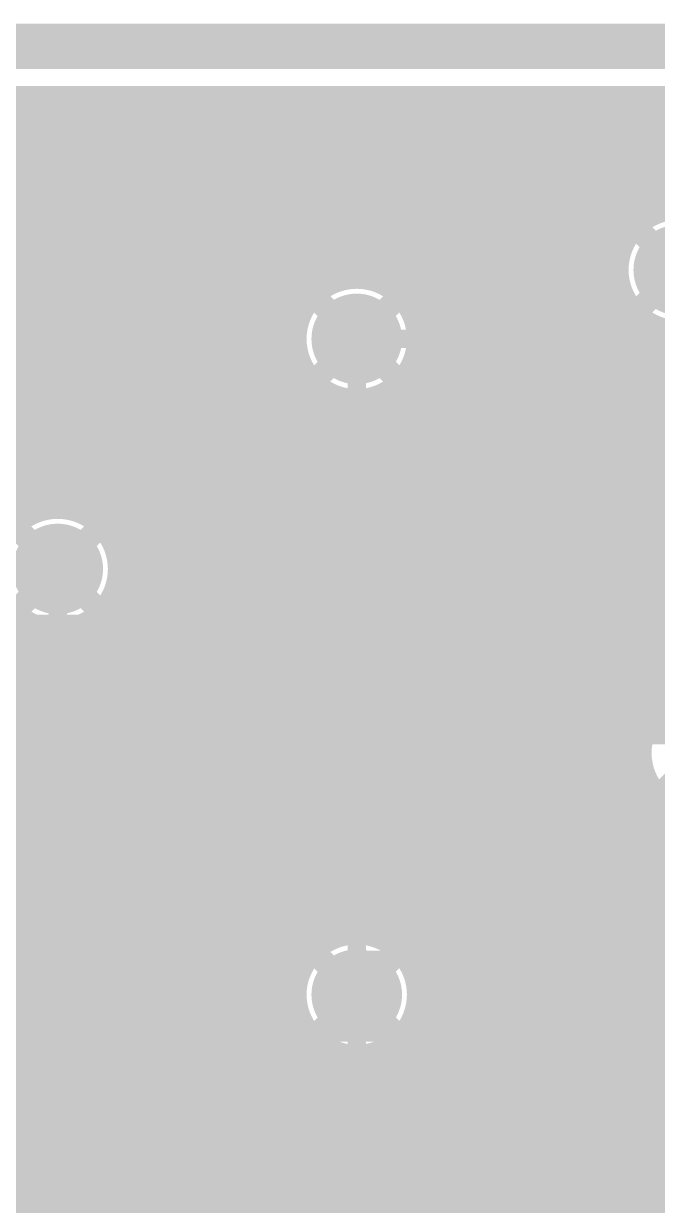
# Model space of a CAD drawing. Extents: x -118 to 4, y -52 to 56.
# Drawn here: x -88.77 to -81.77, y 43.39 to 56.44 of the extents above; entities that cross this region are included whole.
import ezdxf

# ---------------------------------------------------------------- set-up
doc = ezdxf.new("R2010")
doc.units = 0
doc.header["$MEASUREMENT"] = 0
doc.layers.get('0').update_dxf_attribs({"linetype": 'CONTINUOUS'})
for name, color, linetype in [('22-302-0_BOT', 7, 'CONTINUOUS'), ('22-302-0_DRD', 7, 'CONTINUOUS'), ('22-302-0_DRL', 2, 'CONTINUOUS'), ('22-302-0_GND', 1, 'CONTINUOUS'), ('22-302-0_IN1', 3, 'CONTINUOUS'), ('22-302-0_SMB', 5, 'CONTINUOUS'), ('22-302-0_SMT', 10, 'CONTINUOUS'), ('22-302-0_SPB', 14, 'CONTINUOUS'), ('22-302-0_SPT', 9, 'CONTINUOUS'), ('22-302-0_SSB', 12, 'CONTINUOUS'), ('22-302-0_SST', 11, 'CONTINUOUS'), ('22-302-0_TOP', 13, 'CONTINUOUS'), ('THRUHOLE_TAP', 7, 'CONTINUOUS')]:
    doc.layers.add(name, color=color, linetype=linetype)

# ---------------------------------------------------------------- blocks, each defined once
blk = doc.blocks.new('RECTANGLE_31')
blk.add_solid([(0.508, 0.635), (0.508, -0.635), (-0.508, 0.635), (-0.508, -0.635)])
blk = doc.blocks.new('ROUND_45')
at = {"const_width": 0.35052}
blk.add_lwpolyline([(-0.17526, 0, 1), (0.17526, 0, 1)], format="xyb", close=True, dxfattribs=at)
blk = doc.blocks.new('ROUND_50')
at = {"const_width": 0.35052}
blk.add_lwpolyline([(-0.17526, 0, 1), (0.17526, 0, 1)], format="xyb", close=True, dxfattribs=at)
blk = doc.blocks.new('ROUND_105')
at = {"const_width": 0.10033}
blk.add_lwpolyline([(-0.050164, 0, 1), (0.050164, 0, 1)], format="xyb", close=True, dxfattribs=at)
blk = doc.blocks.new('ROUND_107')
at = {"const_width": 0.10033}
blk.add_lwpolyline([(-0.050164, 0, 1), (0.050164, 0, 1)], format="xyb", close=True, dxfattribs=at)
blk = doc.blocks.new('ROUND_93')
at = {"const_width": 0.50038}
blk.add_lwpolyline([(-0.25019, 0, 1), (0.25019, 0, 1)], format="xyb", close=True, dxfattribs=at)
blk = doc.blocks.new('ROUND_58')
at = {"const_width": 0.35052}
blk.add_lwpolyline([(-0.17526, 0, 1), (0.17526, 0, 1)], format="xyb", close=True, dxfattribs=at)
blk = doc.blocks.new('RECTANGLE_2')
blk.add_solid([(0.4826, 0.4064), (0.4826, -0.4064), (-0.4826, 0.4064), (-0.4826, -0.4064)])
blk = doc.blocks.new('OBLONG_40')
at = {"const_width": 0.29972}
blk.add_lwpolyline([(0, 0.74041), (0, -0.74041)], dxfattribs=at)
at = {"const_width": 0.14986}
for points in [[(-0.07493, 0.74041, 1), (0.07493, 0.74041, 1)], [(-0.07493, -0.74041, 1), (0.07493, -0.74041, 1)]]:
    blk.add_lwpolyline(points, format="xyb", close=True, dxfattribs=at)
blk = doc.blocks.new('ROUND_98')
at = {"const_width": 0.10033}
blk.add_lwpolyline([(-0.050164, 0, 1), (0.050164, 0, 1)], format="xyb", close=True, dxfattribs=at)

msp = doc.modelspace()

# ---------------------------------------------------------------- linework, layer by layer
at = {"layer": '22-302-0_BOT'}
for points, const_width in [([(-69.53504, 55.626), (-111.77016, 55.626)], 0.254), ([(-88.6968, 55.626), (-88.6968, 51.02606)], 0.254), ([(-88.4682, 55.626), (-88.4682, 51.09464)], 0.254), ([(-88.2396, 55.626), (-88.2396, 51.08194)], 0.254), ([(-88.011, 55.626), (-88.011, 50.98288)], 0.254), ([(-87.7824, 55.626), (-87.7824, 50.71872)], 0.254), ([(-87.5538, 55.626), (-87.5538, 24.9428)], 0.254), ([(-87.3252, 55.626), (-87.3252, 19.49196)], 0.254), ([(-87.0966, 55.626), (-87.0966, 19.72056)], 0.254), ([(-86.868, 55.626), (-86.868, 46.17212)], 0.254), ([(-86.6394, 55.626), (-86.6394, 46.33976)], 0.254), ([(-86.4108, 55.626), (-86.4108, 46.39818)], 0.254), ([(-86.1822, 55.626), (-86.1822, 46.37532)], 0.254), ([(-85.9536, 55.626), (-85.9536, 46.26356)], 0.254), ([(-85.725, 55.626), (-85.725, 53.2003)], 0.254), ([(-85.4964, 55.626), (-85.4964, 53.50256)], 0.254), ([(-85.2678, 55.626), (-85.2678, 53.61432)], 0.254), ([(-85.0392, 55.626), (-85.0392, 53.63718)], 0.254), ([(-84.8106, 55.626), (-84.8106, 53.57876)], 0.254), ([(-84.582, 55.626), (-84.582, 53.41112)], 0.254), ([(-84.3534, 55.626), (-84.3534, 34.61004)], 0.254), ([(-84.1248, 55.626), (-84.1248, 34.6583)], 0.254), ([(-83.8962, 55.626), (-83.8962, 34.66846)], 0.254), ([(-83.6676, 55.626), (-83.6676, 34.63798)], 0.254), ([(-83.439, 55.626), (-83.439, 34.56432)], 0.254), ([(-83.2104, 55.626), (-83.2104, 34.43732)], 0.254), ([(-82.9818, 55.626), (-82.9818, 49.66208)], 0.254), ([(-82.7532, 55.626), (-82.7532, 49.87036)], 0.254), ([(-82.5246, 55.626), (-82.5246, 49.94656)], 0.254), ([(-82.296, 55.626), (-82.296, 49.94402)], 0.254), ([(-82.0674, 55.626), (-82.0674, 54.14264)], 0.254), ([(-81.8388, 55.626), (-81.8388, 54.32806)], 0.254), ([(-69.66204, 55.499), (-111.56188, 55.499)], 0.254), ([(-69.89064, 55.2704), (-111.39424, 55.2704)], 0.254), ([(-70.11924, 55.0418), (-111.33582, 55.0418)], 0.254), ([(-70.34784, 54.8132), (-111.35614, 54.8132)], 0.254), ([(-70.57644, 54.5846), (-111.4679, 54.5846)], 0.254), ([(-81.7753, 54.356), (-111.6076, 54.356)], 0.254), ([(-82.07756, 54.1274), (-111.6076, 54.1274)], 0.254), ([(-82.18932, 53.8988), (-111.6076, 53.8988)], 0.254), ([(-82.21218, 53.6702), (-111.6076, 53.6702)], 0.254), ([(-81.534, 53.721), (-81.534, 49.149), (-82.042, 48.641), (-82.042, 44.323), (-80.264, 42.545)], 0.2032), ([(-85.56752, 53.4416), (-111.6076, 53.4416)], 0.254), ([(-82.15376, 53.4416), (-84.60994, 53.4416)], 0.254), ([(-82.0674, 53.29936), (-82.0674, 49.85512)], 0.254), ([(-85.71992, 53.213), (-91.45016, 53.213)], 0.254), ([(-81.98612, 53.213), (-84.46008, 53.213)], 0.254), ([(-81.9404, 53.1749), (-81.9404, 49.75352)], 0.254), ([(-85.76818, 52.9844), (-91.1479, 52.9844)], 0.254), ([(-81.9404, 52.9844), (-84.40928, 52.9844)], 0.254), ([(-85.09, 45.72), (-85.09, 52.959)], 0.2032), ([(-85.09, 52.959), (-85.09, 45.72)], 0.2032), ([(-85.7377, 52.7558), (-91.03614, 52.7558)], 0.254), ([(-85.725, 52.71516), (-85.725, 45.9613)], 0.254), ([(-81.9404, 52.7558), (-84.43976, 52.7558)], 0.254), ([(-85.61578, 52.5272), (-91.01582, 52.5272)], 0.254), ([(-84.582, 52.50688), (-84.582, 46.17212)], 0.254), ([(-81.9404, 52.5272), (-84.56422, 52.5272)], 0.254), ([(-85.4964, 52.4129), (-85.4964, 46.26356)], 0.254), ([(-85.4964, 52.4129), (-85.4964, 46.26356)], 0.254), ([(-85.4964, 52.4129), (-85.4964, 46.26356)], 0.254), ([(-84.6836, 52.4129), (-84.6836, 46.26356)], 0.254), ([(-84.6836, 52.4129), (-84.6836, 46.26356)], 0.254), ([(-85.4964, 52.2986), (-91.07424, 52.2986)], 0.254), ([(-81.9404, 52.2986), (-84.6836, 52.2986)], 0.254), ([(-85.4964, 52.07), (-91.24188, 52.07)], 0.254), ([(-81.9404, 52.07), (-84.6836, 52.07)], 0.254), ([(-85.4964, 51.8414), (-91.2876, 51.8414)], 0.254), ([(-81.9404, 51.8414), (-84.6836, 51.8414)], 0.254), ([(-85.4964, 51.6128), (-91.2876, 51.6128)], 0.254), ([(-81.9404, 51.6128), (-84.6836, 51.6128)], 0.254), ([(-85.4964, 51.3842), (-91.2876, 51.3842)], 0.254), ([(-81.9404, 51.3842), (-84.6836, 51.3842)], 0.254), ([(-85.4964, 51.1556), (-91.2876, 51.1556)], 0.254), ([(-81.9404, 51.1556), (-84.6836, 51.1556)], 0.254), ([(-88.73998, 51.0032), (-90.3732, 51.0032)], 0.254), ([(-85.4964, 50.927), (-87.93988, 50.927)], 0.254), ([(-81.9404, 50.927), (-84.6836, 50.927)], 0.254), ([(-85.4964, 50.6984), (-87.77224, 50.6984)], 0.254), ([(-81.9404, 50.6984), (-84.6836, 50.6984)], 0.254), ([(-88.392, 50.419), (-88.392, 48.006), (-88.519, 47.879), (-88.519, 47.752)], 0.2032), ([(-85.4964, 50.4698), (-87.71382, 50.4698)], 0.254), ([(-81.9404, 50.4698), (-84.6836, 50.4698)], 0.254), ([(-85.4964, 50.2412), (-87.73414, 50.2412)], 0.254), ([(-81.9404, 50.2412), (-84.6836, 50.2412)], 0.254), ([(-87.7824, 50.11674), (-87.7824, 48.7172)], 0.254), ([(-85.4964, 50.0126), (-87.8459, 50.0126)], 0.254), ([(-81.9404, 50.0126), (-84.6836, 50.0126)], 0.254), ([(-87.9856, 49.8729), (-87.9856, 48.7172)], 0.254), ([(-85.4964, 49.784), (-87.9856, 49.784)], 0.254), ([(-82.87512, 49.784), (-84.6836, 49.784)], 0.254), ([(-81.9404, 49.784), (-81.97088, 49.784)], 0.254), ([(-85.4964, 49.5554), (-87.9856, 49.5554)], 0.254), ([(-83.04276, 49.5554), (-84.6836, 49.5554)], 0.254), ([(-85.4964, 49.3268), (-87.9856, 49.3268)], 0.254), ([(-83.10118, 49.3268), (-84.6836, 49.3268)], 0.254), ([(-88.7984, 49.0728), (-90.3732, 49.0728)], 0.254), ([(-88.7984, 49.0728), (-88.7984, 48.7172)], 0.254), ([(-85.4964, 49.0982), (-87.9856, 49.0982)], 0.254), ([(-83.07832, 49.0982), (-84.6836, 49.0982)], 0.254), ([(-88.7984, 48.8696), (-91.2876, 48.8696)], 0.254), ([(-85.4964, 48.8696), (-87.9856, 48.8696)], 0.254), ([(-82.96656, 48.8696), (-84.6836, 48.8696)], 0.254), ([(-82.9818, 48.88738), (-82.9818, 34.2392)], 0.254), ([(-88.7984, 48.7172), (-89.3572, 48.7172)], 0.254), ([(-87.6808, 48.7172), (-87.9856, 48.7172)], 0.254), ([(-87.6808, 48.7172), (-87.6808, 46.7868)], 0.254), ([(-82.7532, 48.68164), (-82.7532, 42.28084)], 0.254), ([(-85.4964, 48.641), (-87.6808, 48.641)], 0.254), ([(-82.6643, 48.641), (-84.6836, 48.641)], 0.254), ([(-82.5246, 48.6029), (-82.5246, 42.80154)], 0.254), ([(-82.4484, 48.59528), (-82.4484, 44.323)], 0.254), ([(-85.4964, 48.4124), (-87.6808, 48.4124)], 0.254), ([(-82.4484, 48.4124), (-84.6836, 48.4124)], 0.254), ([(-85.4964, 48.1838), (-87.6808, 48.1838)], 0.254), ([(-82.4484, 48.1838), (-84.6836, 48.1838)], 0.254), ([(-85.4964, 47.9552), (-87.6808, 47.9552)], 0.254), ([(-82.4484, 47.9552), (-84.6836, 47.9552)], 0.254), ([(-88.519, 47.752), (-88.519, 42.672)], 0.3048), ([(-85.4964, 47.7266), (-87.6808, 47.7266)], 0.254), ([(-82.4484, 47.7266), (-84.6836, 47.7266)], 0.254), ([(-85.4964, 47.498), (-87.6808, 47.498)], 0.254), ([(-82.4484, 47.498), (-84.6836, 47.498)], 0.254), ([(-85.4964, 47.2694), (-87.6808, 47.2694)], 0.254), ([(-82.4484, 47.2694), (-84.6836, 47.2694)], 0.254), ([(-85.4964, 47.0408), (-87.6808, 47.0408)], 0.254), ([(-82.4484, 47.0408), (-84.6836, 47.0408)], 0.254), ([(-88.0618, 46.7868), (-88.0618, 43.6372)], 0.254), ([(-87.6808, 46.7868), (-88.0618, 46.7868)], 0.254), ([(-88.011, 46.7868), (-88.011, 43.6372)], 0.254), ([(-87.7824, 46.7868), (-87.7824, 43.6372)], 0.254), ([(-85.4964, 46.8122), (-87.6808, 46.8122)], 0.254), ([(-82.4484, 46.8122), (-84.6836, 46.8122)], 0.254), ([(-85.4964, 46.5836), (-88.0618, 46.5836)], 0.254), ([(-82.4484, 46.5836), (-84.6836, 46.5836)], 0.254), ([(-86.6013, 46.355), (-88.0618, 46.355)], 0.254), ([(-85.4964, 46.355), (-86.11616, 46.355)], 0.254), ([(-82.4484, 46.355), (-84.6836, 46.355)], 0.254), ([(-86.90356, 46.1264), (-88.0618, 46.1264)], 0.254), ([(-85.63356, 46.1264), (-85.8139, 46.1264)], 0.254), ([(-82.4484, 46.1264), (-84.5439, 46.1264)], 0.254), ([(-87.01532, 45.8978), (-88.0618, 45.8978)], 0.254), ([(-82.4484, 45.8978), (-84.43214, 45.8978)], 0.254), ([(-87.03818, 45.6692), (-88.0618, 45.6692)], 0.254), ([(-82.4484, 45.6692), (-84.41182, 45.6692)], 0.254), ([(-86.97976, 45.4406), (-88.0618, 45.4406)], 0.254), ([(-85.70976, 45.4406), (-85.74024, 45.4406)], 0.254), ([(-85.725, 45.47616), (-85.725, 29.6799)], 0.254), ([(-82.4484, 45.4406), (-84.47024, 45.4406)], 0.254), ([(-86.81212, 45.212), (-88.0618, 45.212)], 0.254), ([(-86.868, 45.26788), (-86.868, 19.94916)], 0.254), ([(-85.9536, 45.1739), (-85.9536, 29.4513)], 0.254), ([(-85.54212, 45.212), (-85.90788, 45.212)], 0.254), ([(-85.4964, 45.1739), (-85.4964, 29.9085)], 0.254), ([(-82.4484, 45.212), (-84.63788, 45.212)], 0.254), ([(-84.582, 45.26788), (-84.582, 34.51606)], 0.254), ([(-86.6394, 45.10024), (-86.6394, 20.17776)], 0.254), ([(-86.4108, 45.04182), (-86.4108, 23.40864)], 0.254), ([(-86.1822, 45.06214), (-86.1822, 29.2227)], 0.254), ([(-85.2678, 45.06214), (-85.2678, 33.58642)], 0.254), ([(-85.0392, 45.04182), (-85.0392, 34.11728)], 0.254), ([(-84.8106, 45.10024), (-84.8106, 34.36366)], 0.254), ([(-82.4484, 44.9834), (-88.0618, 44.9834)], 0.254), ([(-82.4484, 44.7548), (-88.0618, 44.7548)], 0.254), ([(-82.4484, 44.5262), (-88.0618, 44.5262)], 0.254), ([(-82.4484, 44.2976), (-88.0618, 44.2976)], 0.254), ([(-82.3595, 44.069), (-88.0618, 44.069)], 0.254), ([(-82.32394, 44.0309), (-80.9371, 42.64152)], 0.254), ([(-82.296, 44.00296), (-82.296, 43.11142)], 0.254), ([(-82.13344, 43.8404), (-88.0618, 43.8404)], 0.254), ([(-82.0674, 43.77436), (-82.0674, 43.22572)], 0.254), ([(-87.6808, 43.6372), (-88.0618, 43.6372)], 0.254), ([(-87.6808, 43.6372), (-87.6808, 41.7068)], 0.254), ([(-81.90484, 43.6118), (-87.6808, 43.6118)], 0.254), ([(-81.8388, 43.54576), (-81.8388, 43.24858)], 0.254), ([(-81.67624, 43.3832), (-87.6808, 43.3832)], 0.254)]:
    msp.add_lwpolyline(points, dxfattribs=dict(at, const_width=const_width))
at = {"layer": '22-302-0_BOT', "const_width": 0.254}
for points in [[(-81.534, 54.40172, 0.4142136), (-82.21472, 53.721)], [(-85.09, 53.63972, 0.4142136), (-85.77072, 52.959)], [(-85.09, 53.63972, 0.4142136), (-85.77072, 52.959)], [(-84.40928, 52.959, 0.4142136), (-85.09, 53.63972)], [(-84.40928, 52.959, 0.4142136), (-85.09, 53.63972)], [(-82.21472, 53.721, 0.2370538), (-81.9404, 53.1749)], [(-85.77072, 52.959, 0.2370538), (-85.4964, 52.4129)], [(-85.77072, 52.959, 0.2370538), (-85.4964, 52.4129)], [(-84.6836, 52.4129, 0.237053), (-84.40928, 52.959)], [(-84.6836, 52.4129, 0.237053), (-84.40928, 52.959)], [(-88.392, 51.09972, 0.1351173), (-88.74036, 51.00383)], [(-87.71128, 50.419, 0.4142136), (-88.392, 51.09972)], [(-87.9856, 49.8729, 0.237053), (-87.71128, 50.419)], [(-82.423, 49.95672, 0.4142136), (-83.10372, 49.276)], [(-81.9404, 49.75352, 0.2002878), (-82.423, 49.95492)], [(-83.10372, 49.276, 0.4033319), (-82.4484, 48.59528)], [(-86.36, 46.40072, 0.4142136), (-87.04072, 45.72)], [(-85.725, 45.9613, 0.3114339), (-86.36, 46.39818)], [(-85.4964, 46.26356, 0.1423615), (-85.72443, 45.96108)], [(-85.4964, 46.26356, 0.1423615), (-85.72443, 45.96108)], [(-84.40928, 45.72, 0.2364624), (-84.68238, 46.26519)], [(-84.40928, 45.72, 0.2364624), (-84.68238, 46.26519)], [(-87.04072, 45.72, 0.4142136), (-86.36, 45.03928)], [(-85.09, 45.03928, 0.4142136), (-84.40928, 45.72)], [(-85.09, 45.03928, 0.4142136), (-84.40928, 45.72)], [(-86.36, 45.03928, 0.3104767), (-85.725, 45.47616)], [(-85.725, 45.47616, 0.3104759), (-85.09, 45.03928)], [(-85.725, 45.47616, 0.3104759), (-85.09, 45.03928)], [(-82.4484, 44.323, 0.1989133), (-82.32937, 44.03563)]]:
    msp.add_lwpolyline(points, format="xyb", dxfattribs=at)
at = {"layer": '22-302-0_DRD'}
for points, const_width in [([(1.81102, 56.18988), (-115.4811, 56.18988)], 0.50038), ([(-80.899, 54.356), (-82.169, 53.086)], 0.254), ([(-80.899, 53.086), (-82.169, 54.356)], 0.254), ([(-84.455, 53.594), (-85.725, 52.324)], 0.254), ([(-84.455, 52.324), (-85.725, 53.594)], 0.254), ([(-84.455, 53.594), (-85.725, 52.324)], 0.254), ([(-84.455, 52.324), (-85.725, 53.594)], 0.254), ([(-87.757, 51.054), (-89.027, 49.784)], 0.254), ([(-87.757, 49.784), (-89.027, 51.054)], 0.254), ([(-81.788, 49.911), (-83.058, 48.641)], 0.254), ([(-81.788, 48.641), (-83.058, 49.911)], 0.254), ([(-80.645, 49.022), (-81.915, 47.752)], 0.254), ([(-80.645, 47.752), (-81.915, 49.022)], 0.254), ([(-85.725, 46.355), (-86.995, 45.085)], 0.254), ([(-85.725, 45.085), (-86.995, 46.355)], 0.254), ([(-84.455, 46.355), (-85.725, 45.085)], 0.254), ([(-84.455, 45.085), (-85.725, 46.355)], 0.254), ([(-84.455, 46.355), (-85.725, 45.085)], 0.254), ([(-84.455, 45.085), (-85.725, 46.355)], 0.254)]:
    msp.add_lwpolyline(points, dxfattribs=dict(at, const_width=const_width))
at = {"layer": '22-302-0_DRL', "const_width": 0.50038}
msp.add_lwpolyline([(1.81102, 56.18988), (-115.4811, 56.18988)], dxfattribs=at)
at = {"layer": '22-302-0_GND', "const_width": 0.50038}
msp.add_lwpolyline([(1.81102, 56.18988), (-115.4811, 56.18988)], dxfattribs=at)
at = {"layer": '22-302-0_IN1', "const_width": 0.254}
for points in [[(-1.89992, 55.372), (-98.425, 55.372)], [(-88.8238, 55.372), (-88.8238, 50.94478)], [(-88.5952, 55.372), (-88.5952, 51.0667)], [(-88.3666, 55.372), (-88.3666, 51.09718)], [(-88.138, 55.372), (-88.138, 51.04892)], [(-87.9094, 55.372), (-87.9094, 50.89652)], [(-87.6808, 55.372), (-87.6808, 25.74798)], [(-87.4522, 55.372), (-87.4522, 5.7912)], [(-87.2236, 55.372), (-87.2236, 5.7912)], [(-86.995, 55.372), (-86.995, 5.7912)], [(-86.7664, 55.372), (-86.7664, 5.7912)], [(-86.5378, 55.372), (-86.5378, 5.7912)], [(-86.3092, 55.372), (-86.3092, 23.60676)], [(-86.0806, 55.372), (-86.0806, 23.89124)], [(-85.852, 55.372), (-85.852, 24.06904)], [(-85.6234, 55.372), (-85.6234, 53.38064)], [(-85.3948, 55.372), (-85.3948, 53.56606)], [(-85.1662, 55.372), (-85.1662, 53.63464)], [(-84.9376, 55.372), (-84.9376, 53.62194)], [(-84.709, 55.372), (-84.709, 53.52288)], [(-84.4804, 55.372), (-84.4804, 53.25872)], [(-84.2518, 55.372), (-84.2518, 34.63798)], [(-84.0232, 55.372), (-84.0232, 34.66846)], [(-83.7946, 55.372), (-83.7946, 34.6583)], [(-83.566, 55.372), (-83.566, 34.61004)], [(-83.3374, 55.372), (-83.3374, 34.51352)], [(-83.1088, 55.372), (-83.1088, 34.36112)], [(-82.8802, 55.372), (-82.8802, 34.11474)], [(-82.6516, 55.372), (-82.6516, 33.57626)], [(-82.423, 55.372), (-82.423, 42.98696)], [(-82.1944, 55.372), (-82.1944, 53.88102)], [(-81.9658, 55.372), (-81.9658, 54.24678)], [(-81.7372, 55.372), (-81.7372, 54.3687)], [(-56.1213, 55.245), (-98.425, 55.245)], [(-56.42356, 55.0164), (-98.425, 55.0164)], [(-56.53532, 54.7878), (-98.425, 54.7878)], [(-56.55818, 54.5592), (-98.425, 54.5592)], [(-81.83372, 54.3306), (-98.425, 54.3306)], [(-82.09788, 54.102), (-98.425, 54.102)], [(-82.19694, 53.8734), (-98.425, 53.8734)], [(-82.20964, 53.6448), (-98.425, 53.6448)], [(-82.1944, 53.55844), (-82.1944, 43.17492)], [(-85.59292, 53.4162), (-98.425, 53.4162)], [(-82.14106, 53.4162), (-84.58708, 53.4162)], [(-85.73008, 53.1876), (-91.39174, 53.1876)], [(-81.95564, 53.1876), (-84.44992, 53.1876)], [(-81.9658, 53.19522), (-81.9658, 43.24604)], [(-81.7372, 53.07076), (-81.7372, 48.88992)], [(-85.77072, 52.959), (-91.13012, 52.959)], [(-78.15072, 52.959), (-84.40928, 52.959)], [(-85.73008, 52.7304), (-91.03106, 52.7304)], [(-78.11008, 52.7304), (-84.44992, 52.7304)], [(-84.4804, 52.65674), (-84.4804, 46.01972)], [(-85.59292, 52.5018), (-91.01836, 52.5018)], [(-85.6234, 52.53736), (-85.6234, 46.14164)], [(-77.97292, 52.5018), (-84.58708, 52.5018)], [(-85.3948, 52.35194), (-85.3948, 46.32706)], [(-84.709, 52.39512), (-84.709, 46.28388)], [(-66.29908, 52.2732), (-91.08694, 52.2732)], [(-85.1662, 52.28336), (-85.1662, 46.39564)], [(-84.9376, 52.29606), (-84.9376, 46.38294)], [(-48.93818, 52.0446), (-91.27236, 52.0446)], [(-48.88992, 51.816), (-98.425, 51.816)], [(-55.03164, 51.5874), (-98.425, 51.5874)], [(-55.21706, 51.3588), (-98.425, 51.3588)], [(-55.28564, 51.1302), (-98.425, 51.1302)], [(-88.86952, 50.9016), (-92.32138, 50.9016)], [(-64.94272, 50.9016), (-87.91194, 50.9016)], [(-65.20688, 50.673), (-87.76208, 50.673)], [(-65.30594, 50.4444), (-87.71128, 50.4444)], [(-65.31864, 50.2158), (-87.74176, 50.2158)], [(-65.25006, 49.9872), (-87.86622, 49.9872)], [(-88.8238, 49.89322), (-88.8238, 38.70706)], [(-87.9094, 49.93894), (-87.9094, 38.39972)], [(-88.55202, 49.7586), (-90.18524, 49.7586)], [(-88.5952, 49.76876), (-88.5952, 38.77564)], [(-88.3666, 49.73828), (-88.3666, 38.76294)], [(-65.06464, 49.7586), (-88.22944, 49.7586)], [(-88.138, 49.78908), (-88.138, 38.66388)], [(-67.5513, 49.53), (-90.35288, 49.53)], [(-67.85356, 49.3014), (-98.425, 49.3014)], [(-71.5518, 49.0728), (-98.425, 49.0728)], [(-81.78292, 48.8442), (-98.425, 48.8442)], [(-81.92008, 48.6156), (-98.425, 48.6156)], [(-81.96072, 48.387), (-98.425, 48.387)], [(-81.92008, 48.1584), (-98.425, 48.1584)], [(-81.78292, 47.9298), (-98.425, 47.9298)], [(-81.7372, 47.88408), (-81.7372, 43.23334)], [(-76.66736, 47.7012), (-98.425, 47.7012)], [(-76.74356, 47.4726), (-98.425, 47.4726)], [(-76.74102, 47.244), (-98.425, 47.244)], [(-76.65212, 47.0154), (-90.12936, 47.0154)], [(-76.42098, 46.7868), (-89.94394, 46.7868)], [(-61.76518, 46.5582), (-89.87536, 46.5582)], [(-85.38972, 46.3296), (-89.88806, 46.3296)], [(-61.70676, 46.3296), (-84.78774, 46.3296)], [(-85.65388, 46.101), (-89.98712, 46.101)], [(-72.1233, 46.101), (-84.52612, 46.101)], [(-85.75294, 45.8724), (-90.24874, 45.8724)], [(-72.42556, 45.8724), (-84.42706, 45.8724)], [(-85.76564, 45.6438), (-90.28938, 45.6438)], [(-81.07172, 45.6438), (-84.41436, 45.6438)], [(-85.69706, 45.4152), (-90.08364, 45.4152)], [(-81.23936, 45.4152), (-84.48294, 45.4152)], [(-84.4804, 45.41774), (-84.4804, 34.56432)], [(-85.6234, 45.29836), (-85.6234, 24.18588)], [(-85.51164, 45.1866), (-90.0049, 45.1866)], [(-84.709, 45.15612), (-84.709, 34.43986)], [(-81.29778, 45.1866), (-84.66836, 45.1866)], [(-85.3948, 45.11294), (-85.3948, 24.257)], [(-85.1662, 45.04436), (-85.1662, 33.90138)], [(-84.9376, 45.05706), (-84.9376, 34.24174)], [(-81.27492, 44.958), (-90.00998, 44.958)], [(-81.16316, 44.7294), (-90.09888, 44.7294)], [(-80.8609, 44.5008), (-90.33002, 44.5008)], [(-79.26578, 44.2722), (-98.425, 44.2722)], [(-79.2353, 44.0436), (-98.425, 44.0436)], [(-79.11338, 43.815), (-98.425, 43.815)], [(-78.74762, 43.5864), (-96.23298, 43.5864)], [(-70.45706, 43.3578), (-96.04756, 43.3578)]]:
    msp.add_lwpolyline(points, dxfattribs=at)
for points in [[(-81.534, 54.40172, 0.4142136), (-82.21472, 53.721)], [(-85.09, 53.63972, 0.4142136), (-85.77072, 52.959)], [(-85.09, 53.63972, 0.4142136), (-85.77072, 52.959)], [(-84.40928, 52.959, 0.4142136), (-85.09, 53.63972)], [(-84.40928, 52.959, 0.4142136), (-85.09, 53.63972)], [(-82.21472, 53.721, 0.4142136), (-81.534, 53.04028)], [(-85.77072, 52.959, 0.4142136), (-85.09, 52.27828)], [(-85.77072, 52.959, 0.4142136), (-85.09, 52.27828)], [(-85.09, 52.27828, 0.4142136), (-84.40928, 52.959)], [(-85.09, 52.27828, 0.4142136), (-84.40928, 52.959)], [(-88.392, 51.09972, 0.4142136), (-89.07272, 50.419)], [(-87.71128, 50.419, 0.4142136), (-88.392, 51.09972)], [(-89.07272, 50.419, 0.4142136), (-88.392, 49.73828)], [(-88.392, 49.73828, 0.4142136), (-87.71128, 50.419)], [(-81.28, 49.06772, 0.4142136), (-81.96072, 48.387)], [(-81.96072, 48.387, 0.4142136), (-81.28, 47.70628)], [(-85.09, 46.40072, 0.4142136), (-85.77072, 45.72)], [(-85.09, 46.40072, 0.4142136), (-85.77072, 45.72)], [(-84.40928, 45.72, 0.4142136), (-85.09, 46.40072)], [(-84.40928, 45.72, 0.4142136), (-85.09, 46.40072)], [(-85.77072, 45.72, 0.4142136), (-85.09, 45.03928)], [(-85.77072, 45.72, 0.4142136), (-85.09, 45.03928)], [(-85.09, 45.03928, 0.4142136), (-84.40928, 45.72)], [(-85.09, 45.03928, 0.4142136), (-84.40928, 45.72)]]:
    msp.add_lwpolyline(points, format="xyb", dxfattribs=at)
at = {"layer": '22-302-0_SSB', "const_width": 0.1524}
for points in [[(-87.503, 46.609), (-91.567, 46.609), (-91.567, 51.181), (-89.789, 51.181), (-89.535, 50.927), (-89.281, 51.181), (-87.503, 51.181), (-87.503, 46.609)], [(-86.1568, 49.70526), (-85.98662, 49.64684), (-85.98662, 49.40808), (-86.1568, 49.34966), (-86.32698, 49.23028), (-86.83498, 49.23028), (-87.00262, 49.29124), (-87.00262, 49.64684), (-86.83498, 49.70526), (-86.1568, 49.70526)], [(-86.32698, 49.46904), (-85.98662, 49.23028)], [(-86.1568, 48.86706), (-85.98662, 48.74768), (-85.98662, 48.51146), (-86.1568, 48.39208), (-86.32698, 48.39208), (-86.6648, 48.63084), (-87.00262, 48.39208), (-87.00262, 48.86706)], [(-87.503, 41.529), (-91.567, 41.529), (-91.567, 46.101), (-89.789, 46.101), (-89.535, 45.847), (-89.281, 46.101), (-87.503, 46.101), (-87.503, 41.529)]]:
    msp.add_lwpolyline(points, dxfattribs=at)
at = {"layer": '22-302-0_SST', "const_width": 0.1524}
for points in [[(-81.71942, 50.65014), (-81.88706, 50.70856), (-82.05724, 50.70856), (-82.22742, 50.65014), (-82.22742, 50.29454), (-82.05724, 50.23612), (-81.88706, 50.23612), (-81.71942, 50.29454), (-81.71942, 50.65014), (-81.54924, 50.70856), (-81.37906, 50.70856), (-81.21142, 50.65014), (-81.21142, 50.29454), (-81.37906, 50.23612), (-81.54924, 50.23612), (-81.71942, 50.29454)], [(-87.1855, 50.3555), (-87.1855, 47.4345), (-85.5472, 47.4345), (-85.5472, 50.3555), (-87.1855, 50.3555)], [(-85.2805, 50.3555), (-85.2805, 47.4345), (-83.6422, 47.4345), (-83.6422, 50.3555), (-85.2805, 50.3555)], [(-87.68842, 49.95672), (-87.68842, 49.71796)], [(-87.68842, 49.83734), (-88.70442, 49.83734), (-88.53424, 49.71796)], [(-81.37906, 49.39792), (-81.21142, 49.45634), (-81.21142, 49.81194), (-81.37906, 49.87036), (-81.71942, 49.87036), (-81.88706, 49.75352), (-81.88706, 49.39792), (-82.22742, 49.39792), (-82.22742, 49.87036)], [(-88.19642, 48.82134), (-88.19642, 49.17694), (-88.02624, 49.23536), (-87.85606, 49.23536), (-87.68842, 49.17694), (-87.68842, 48.82134), (-87.85606, 48.76292), (-88.02624, 48.76292), (-88.70442, 48.99914)], [(-81.71942, 48.55972), (-81.71942, 48.91532), (-81.88706, 49.03216), (-82.05724, 49.03216), (-82.22742, 48.91532), (-82.22742, 48.55972), (-81.21142, 48.55972)], [(-81.71942, 48.85436), (-81.21142, 49.03216)], [(-88.19642, 47.92472), (-88.19642, 48.28032), (-88.36406, 48.39716), (-88.53424, 48.39716), (-88.70442, 48.28032), (-88.70442, 47.92472), (-87.68842, 47.92472)], [(-88.19642, 48.21936), (-87.68842, 48.39716)], [(-85.93582, 46.63694), (-85.58022, 46.63694), (-85.46084, 46.80712), (-85.46084, 46.97476), (-85.58022, 47.14494), (-85.93582, 47.14494), (-85.93582, 46.12894)], [(-85.03666, 46.63694), (-84.68106, 46.63694), (-84.62264, 46.46676), (-84.62264, 46.29912), (-84.68106, 46.12894), (-85.03666, 46.12894), (-85.09762, 46.29912), (-85.09762, 46.46676), (-84.85886, 47.14494)], [(-84.08162, 46.12894), (-84.19846, 46.29912), (-84.25942, 46.46676), (-84.25942, 46.80712), (-84.19846, 46.97476), (-84.08162, 47.14494), (-83.96224, 47.14494), (-83.84286, 46.97476), (-83.78444, 46.80712), (-83.78444, 46.46676), (-83.84286, 46.29912), (-83.96224, 46.12894), (-84.08162, 46.12894)], [(-85.63864, 46.63694), (-85.46084, 46.12894)], [(-83.68538, 42.2402), (-83.68538, 45.3898), (-78.74, 45.3898), (-78.74, 41.783), (-83.22818, 41.783), (-83.68538, 42.2402)], [(-84.2645, 42.3545), (-84.2645, 45.2755), (-85.9028, 45.2755), (-85.9028, 42.3545), (-84.2645, 42.3545)], [(-86.3854, 44.77766), (-86.3854, 44.5389)], [(-86.3854, 44.65828), (-87.4014, 44.65828), (-87.23376, 44.5389)], [(-86.55558, 43.58386), (-86.3854, 43.64228), (-86.3854, 43.99788), (-86.55558, 44.0563), (-86.8934, 44.0563), (-87.06358, 43.93946), (-87.06358, 43.58386), (-87.4014, 43.58386), (-87.4014, 44.0563)]]:
    msp.add_lwpolyline(points, dxfattribs=at)
at = {"layer": '22-302-0_TOP'}
for points, const_width in [([(-112.014, 54.991), (-56.515, 54.991), (-56.134, 55.372), (-55.626, 55.372), (-55.245, 54.991), (-1.397, 54.991), (-1.27, 55.118)], 0.2032), ([(-85.09, 52.959), (-77.47, 52.959), (-76.2, 54.229), (-56.515, 54.229), (-56.134, 53.848), (-55.626, 53.848), (-54.864, 54.61), (-3.048, 54.61), (-2.667, 54.229), (0.762, 54.229)], 0.2032), ([(-91.694, 52.578), (-91.313, 52.197), (-75.819, 52.197), (-75.311, 52.705), (-67.437, 52.705), (-66.421, 51.689), (-65.405, 51.689), (-64.897, 52.197), (-54.102, 52.197), (-53.213, 51.308), (-47.498, 51.308), (-45.72, 53.086), (-19.812, 53.086), (-17.78, 51.054), (-17.78, 47.625), (-16.383, 46.228), (-16.383, 39.37), (-18.034, 37.719)], 0.2032), ([(-77.47, 52.959), (-85.09, 52.959)], 0.2032), ([(-109.347, 43.942), (-109.347, 50.038), (-107.061, 52.324), (-92.456, 52.324), (-91.948, 51.816), (-75.565, 51.816), (-75.057, 52.324), (-67.691, 52.324), (-66.675, 51.308), (-65.151, 51.308), (-64.643, 51.816), (-54.356, 51.816), (-53.467, 50.927), (-42.164, 50.927), (-40.767, 49.53), (-40.767, 45.339), (-39.116, 43.688), (-38.1, 43.688), (-36.3982, 41.9862), (-34.925, 41.9862)], 0.2032), ([(-94.869, 38.1), (-94.234, 38.735), (-94.234, 41.91), (-96.266, 43.942), (-96.266, 49.784), (-94.615, 51.435), (-75.311, 51.435), (-74.803, 51.943), (-67.945, 51.943), (-66.929, 50.927), (-64.897, 50.927), (-64.77, 51.054), (-54.61, 51.054)], 0.2032), ([(-64.643, 50.292), (-66.929, 50.292), (-68.199, 51.562), (-74.549, 51.562), (-75.057, 51.054), (-87.757, 51.054), (-88.392, 50.419)], 0.2032), ([(-88.87968, 50.95748), (-92.32138, 50.95748)], 0.254), ([(-87.55888, 50.57648), (-87.66556, 50.46726)], 0.254), ([(-85.93582, 50.57648), (-87.55888, 50.57648)], 0.254), ([(-87.5538, 50.57648), (-87.5538, 49.13884)], 0.254), ([(-87.3252, 50.57648), (-87.3252, 49.36744)], 0.254), ([(-87.0966, 50.57648), (-87.0966, 50.38852)], 0.254), ([(-86.868, 50.57648), (-86.868, 50.38852)], 0.254), ([(-86.6394, 50.57648), (-86.6394, 50.38852)], 0.254), ([(-86.4108, 50.57648), (-86.4108, 50.38852)], 0.254), ([(-86.1822, 50.57648), (-86.1822, 50.38852)], 0.254), ([(-85.93582, 50.57648), (-86.12124, 50.38852)], 0.254), ([(-87.66556, 50.419), (-87.66716, 50.46715)], 0.254), ([(-86.11616, 50.3936), (-87.66556, 50.3936)], 0.254), ([(-86.12124, 50.38852), (-87.21852, 50.38852)], 0.254), ([(-87.21852, 50.38852), (-87.21852, 49.47412)], 0.254), ([(-86.36, 49.6062), (-86.1568, 49.6062), (-85.344, 50.419), (-80.1878, 50.419), (-80.01, 50.2412)], 0.3048), ([(-87.21852, 50.165), (-87.71128, 50.165)], 0.254), ([(-87.7824, 50.02276), (-87.7824, 48.89246)], 0.254), ([(-87.21852, 49.9364), (-87.84844, 49.9364)], 0.254), ([(-80.86852, 49.89068), (-83.55838, 49.89068)], 0.254), ([(-83.55838, 49.89068), (-82.0039, 48.3362)], 0.254), ([(-83.439, 49.89068), (-83.439, 49.76876)], 0.254), ([(-83.2104, 49.89068), (-83.2104, 49.54016)], 0.254), ([(-82.9818, 49.89068), (-82.9818, 49.31156)], 0.254), ([(-82.7532, 49.89068), (-82.7532, 49.08296)], 0.254), ([(-82.5246, 49.89068), (-82.5246, 48.85436)], 0.254), ([(-82.296, 49.89068), (-82.296, 48.62576)], 0.254), ([(-82.0674, 49.89068), (-82.0674, 48.39716)], 0.254), ([(-81.8388, 49.89068), (-81.8388, 48.85182)], 0.254), ([(-88.6968, 49.7586), (-88.6968, 38.80358)], 0.254), ([(-88.011, 49.79924), (-88.011, 38.61816)], 0.254), ([(-88.53932, 49.7078), (-90.1573, 49.7078)], 0.254), ([(-88.4682, 49.6951), (-88.4682, 38.8239)], 0.254), ([(-87.21852, 49.7078), (-88.24468, 49.7078)], 0.254), ([(-88.2396, 49.7078), (-88.2396, 38.77056)], 0.254), ([(-84.455, 49.6062), (-85.8774, 48.1838), (-86.36, 48.1838)], 0.3048), ([(-81.88452, 46.57852), (-81.88452, 47.46752), (-84.0232, 49.6062), (-84.455, 49.6062)], 0.3048), ([(-80.86852, 49.7078), (-83.3755, 49.7078)], 0.254), ([(-87.21852, 49.4792), (-90.27668, 49.4792)], 0.254), ([(-87.21852, 49.47412), (-87.71128, 48.98136)], 0.254), ([(-86.36, 49.6062), (-86.4108, 49.6062), (-87.376, 48.641), (-87.376, 42.164), (-85.1408, 39.9288), (-85.09, 39.9288)], 0.2032), ([(-80.86852, 49.4792), (-83.1469, 49.4792)], 0.254), ([(-87.44204, 49.2506), (-90.27668, 49.2506)], 0.254), ([(-80.86852, 49.2506), (-82.9183, 49.2506)], 0.254), ([(-87.67064, 49.022), (-90.27668, 49.022)], 0.254), ([(-81.63306, 49.022), (-82.6897, 49.022)], 0.254), ([(-87.82812, 48.7934), (-90.32748, 48.7934)], 0.254), ([(-81.88198, 48.7934), (-82.4611, 48.7934)], 0.254), ([(-87.85352, 48.5648), (-90.5129, 48.5648)], 0.254), ([(-87.85352, 48.641), (-87.85352, 42.164)], 0.254), ([(-81.98358, 48.5648), (-82.2325, 48.5648)], 0.254), ([(-87.85352, 48.3362), (-90.7415, 48.3362)], 0.254), ([(-82.00644, 48.387), (-82.00466, 48.33615)], 0.254), ([(-83.185, 46.57852), (-84.04352, 46.57852), (-84.455, 46.99), (-84.455, 48.1838)], 0.3048), ([(-87.85352, 48.1076), (-90.9701, 48.1076)], 0.254), ([(-85.31352, 47.99838), (-85.50148, 47.81296)], 0.254), ([(-85.31352, 47.99838), (-85.31352, 47.40148)], 0.254), ([(-87.85352, 47.879), (-91.1987, 47.879)], 0.254), ([(-85.50148, 47.81296), (-85.50148, 47.40148)], 0.254), ([(-85.4964, 47.8155), (-85.4964, 46.32198)], 0.254), ([(-85.31352, 47.879), (-85.4329, 47.879)], 0.254), ([(-87.85352, 47.6504), (-91.69654, 47.6504)], 0.254), ([(-85.31352, 47.6504), (-85.50148, 47.6504)], 0.254), ([(-87.85352, 47.4218), (-91.69654, 47.4218)], 0.254), ([(-85.50148, 47.40148), (-86.89848, 47.40148)], 0.254), ([(-86.89848, 47.40148), (-86.89848, 42.36212)], 0.254), ([(-86.868, 47.40148), (-86.868, 42.33164)], 0.254), ([(-86.6394, 47.40148), (-86.6394, 42.10304)], 0.254), ([(-86.4108, 47.40148), (-86.4108, 41.87444)], 0.254), ([(-86.1822, 47.40148), (-86.1822, 41.64584)], 0.254), ([(-85.9536, 47.40148), (-85.9536, 41.41724)], 0.254), ([(-85.725, 47.40148), (-85.725, 46.07306)], 0.254), ([(-85.31352, 47.4218), (-85.50148, 47.4218)], 0.254), ([(-84.98332, 47.40148), (-85.31352, 47.40148)], 0.254), ([(-85.2678, 47.40148), (-85.2678, 46.42358)], 0.254), ([(-85.0392, 47.40148), (-85.0392, 46.4439)], 0.254), ([(-84.98332, 47.40148), (-84.98332, 46.99)], 0.254), ([(-87.85352, 47.1932), (-90.40368, 47.1932)], 0.254), ([(-84.98332, 47.1932), (-86.89848, 47.1932)], 0.254), ([(-87.85352, 46.9646), (-90.00744, 46.9646)], 0.254), ([(-84.98332, 46.9646), (-86.89848, 46.9646)], 0.254), ([(-87.85352, 46.736), (-89.87028, 46.736)], 0.254), ([(-84.91982, 46.736), (-86.89848, 46.736)], 0.254), ([(-84.82838, 46.61662), (-84.42452, 46.21022)], 0.254), ([(-84.8106, 46.5963), (-84.8106, 46.39056)], 0.254), ([(-87.85352, 46.5074), (-89.82456, 46.5074)], 0.254), ([(-84.7217, 46.5074), (-86.89848, 46.5074)], 0.254), ([(-77.47, 42.6212), (-78.6892, 42.6212), (-79.756, 43.688), (-80.645, 43.688), (-81.407, 44.45), (-81.915, 44.45), (-83.185, 45.72), (-83.185, 46.57852)], 0.2032), ([(-80.6196, 45.1358), (-81.8388, 45.1358), (-82.53476, 45.83176), (-82.53476, 46.57852)], 0.2032), ([(-84.582, 46.3677), (-84.582, 46.23816)], 0.254), ([(-87.85352, 46.2788), (-89.8525, 46.2788)], 0.254), ([(-85.55482, 46.2788), (-86.89848, 46.2788)], 0.254), ([(-84.4931, 46.2788), (-84.62518, 46.2788)], 0.254), ([(-84.3534, 46.14926), (-84.3534, 45.30852)], 0.254), ([(-87.85352, 46.0502), (-89.9668, 46.0502)], 0.254), ([(-85.7377, 46.0502), (-86.89848, 46.0502)], 0.254), ([(-84.04606, 46.0502), (-84.4423, 46.0502)], 0.254), ([(-84.1248, 46.05528), (-84.1248, 44.41952)], 0.254), ([(-83.71078, 46.0502), (-84.04606, 46.0502)], 0.254), ([(-83.8962, 46.0502), (-83.8962, 44.41952)], 0.254), ([(-83.71078, 46.0502), (-83.71078, 45.83938)], 0.254), ([(-87.85352, 45.8216), (-90.24874, 45.8216)], 0.254), ([(-85.80882, 45.8216), (-86.89848, 45.8216)], 0.254), ([(-83.71078, 45.8216), (-84.37118, 45.8216)], 0.254), ([(-85.09, 44.5262), (-85.09, 45.72)], 0.2032), ([(-85.09, 45.72), (-85.09, 44.5262)], 0.2032), ([(-87.85352, 45.593), (-90.1573, 45.593)], 0.254), ([(-85.80374, 45.593), (-86.89848, 45.593)], 0.254), ([(-83.64982, 45.593), (-84.37372, 45.593)], 0.254), ([(-83.6676, 45.62856), (-83.6676, 44.41952)], 0.254), ([(-87.85352, 45.3644), (-90.00744, 45.3644)], 0.254), ([(-85.72246, 45.3644), (-86.89848, 45.3644)], 0.254), ([(-85.94852, 45.30852), (-85.94852, 43.88612)], 0.254), ([(-85.68944, 45.30852), (-85.94852, 45.30852)], 0.254), ([(-85.725, 45.36694), (-85.725, 45.30852)], 0.254), ([(-84.23148, 45.30852), (-84.49056, 45.30852)], 0.254), ([(-83.50504, 45.3644), (-84.455, 45.3644)], 0.254), ([(-84.23148, 45.30852), (-84.23148, 44.52112)], 0.254), ([(-83.52028, 45.37964), (-82.5627, 44.41952)], 0.254), ([(-83.439, 45.29836), (-83.439, 44.41952)], 0.254), ([(-87.85352, 45.1358), (-89.9541, 45.1358)], 0.254), ([(-85.94852, 45.1358), (-86.89848, 45.1358)], 0.254), ([(-83.27644, 45.1358), (-84.23148, 45.1358)], 0.254), ([(-83.2104, 45.06976), (-83.2104, 44.41952)], 0.254), ([(-87.85352, 44.9072), (-89.97442, 44.9072)], 0.254), ([(-85.94852, 44.9072), (-86.89848, 44.9072)], 0.254), ([(-83.04784, 44.9072), (-84.23148, 44.9072)], 0.254), ([(-82.9818, 44.84116), (-82.9818, 44.41952)], 0.254), ([(-87.85352, 44.6786), (-90.07602, 44.6786)], 0.254), ([(-85.94852, 44.6786), (-86.89848, 44.6786)], 0.254), ([(-82.81924, 44.6786), (-84.23148, 44.6786)], 0.254), ([(-79.2861, 40.64), (-79.2861, 42.5831), (-80.01, 43.307), (-80.899, 43.307), (-81.534, 43.942), (-84.328, 43.942), (-84.836, 44.45), (-85.0138, 44.45), (-85.09, 44.5262)], 0.2032), ([(-84.23148, 44.52112), (-84.12988, 44.41952)], 0.254), ([(-82.7532, 44.61256), (-82.7532, 44.41952)], 0.254), ([(-87.85352, 44.45), (-90.32494, 44.45)], 0.254), ([(-85.94852, 44.45), (-86.89848, 44.45)], 0.254), ([(-82.59064, 44.45), (-84.16036, 44.45)], 0.254), ([(-82.5627, 44.41952), (-84.12988, 44.41952)], 0.254), ([(-87.85352, 44.2214), (-94.869, 44.2214)], 0.254), ([(-85.94852, 44.2214), (-86.89848, 44.2214)], 0.254), ([(-87.85352, 43.9928), (-94.869, 43.9928)], 0.254), ([(-85.94852, 43.9928), (-86.89848, 43.9928)], 0.254), ([(-85.94852, 43.88612), (-85.94852, 43.74388)], 0.254), ([(-87.85352, 43.7642), (-94.869, 43.7642)], 0.254), ([(-85.94852, 43.7642), (-86.89848, 43.7642)], 0.254), ([(-85.94852, 43.74388), (-85.94852, 42.32148)], 0.254), ([(-87.85352, 43.5356), (-94.869, 43.5356)], 0.254), ([(-85.94852, 43.5356), (-86.89848, 43.5356)], 0.254), ([(-85.09, 43.1038), (-84.7598, 43.434), (-81.661, 43.434), (-81.026, 42.799), (-81.026, 42.291), (-80.58404, 41.84904), (-80.58404, 40.64)], 0.2032), ([(-87.85352, 43.307), (-94.869, 43.307)], 0.254), ([(-85.94852, 43.307), (-86.89848, 43.307)], 0.254)]:
    msp.add_lwpolyline(points, dxfattribs=dict(at, const_width=const_width))
at = {"layer": '22-302-0_TOP', "const_width": 0.254}
for points in [[(-88.87968, 50.95748, 0.2118001), (-89.11849, 50.419)], [(-89.11844, 50.419, 0.4142136), (-88.392, 49.69256)], [(-88.392, 49.69256, 0.4142136), (-87.66556, 50.419)], [(-81.28, 49.11344, 0.4142136), (-82.00644, 48.387)], [(-87.71382, 48.97882, 0.1989124), (-87.85375, 48.641)], [(-87.71382, 48.97882, 0.1989124), (-87.85375, 48.641)], [(-84.98332, 46.99, 0.1989131), (-84.82858, 46.61642)], [(-84.98332, 46.99, 0.1989131), (-84.82858, 46.61642)], [(-85.09, 46.44644, 0.4142136), (-85.81644, 45.72)], [(-85.09, 46.44644, 0.4142136), (-85.81644, 45.72)], [(-84.36356, 45.72, 0.4142136), (-85.09, 46.44644)], [(-84.36356, 45.72, 0.4142136), (-85.09, 46.44644)], [(-84.41944, 46.20514, 0.1989124), (-84.04606, 46.05048)], [(-83.71078, 45.83938, 0.1323489), (-83.63962, 45.57524)], [(-85.81644, 45.72, 0.1515364), (-85.68891, 45.30888)], [(-85.81644, 45.72, 0.1515364), (-85.68891, 45.30888)], [(-84.49056, 45.30852, 0.1515361), (-84.36292, 45.72)], [(-84.49056, 45.30852, 0.1515361), (-84.36292, 45.72)], [(-83.63966, 45.57522, 0.1198484), (-83.5224, 45.3826)], [(-83.63966, 45.57522, 0.1198484), (-83.5224, 45.3826)]]:
    msp.add_lwpolyline(points, format="xyb", dxfattribs=at)

# ---------------------------------------------------------------- block references
at = {"layer": '22-302-0_BOT'}
for name, p in [('ROUND_50', (-81.534, 53.721)), ('ROUND_50', (-85.09, 52.959)), ('ROUND_50', (-88.392, 50.419)), ('ROUND_45', (-82.423, 49.276)), ('RECTANGLE_31', (-88.519, 47.752)), ('ROUND_45', (-86.36, 45.72)), ('ROUND_50', (-85.09, 45.72))]:
    msp.add_blockref(name, p, dxfattribs=at)
at = {"layer": '22-302-0_DRL'}
for name, p in [('ROUND_107', (-85.09, 52.959)), ('ROUND_107', (-88.392, 50.419)), ('ROUND_105', (-82.423, 49.276)), ('ROUND_105', (-86.36, 45.72)), ('ROUND_107', (-85.09, 45.72))]:
    msp.add_blockref(name, p, dxfattribs=at)
at = {"layer": '22-302-0_GND'}
for p in [(-81.534, 53.721), (-85.09, 52.959), (-88.392, 50.419), (-82.423, 49.276), (-86.36, 45.72), (-85.09, 45.72)]:
    msp.add_blockref('ROUND_93', p, dxfattribs=at)
at = {"layer": '22-302-0_IN1'}
for name, p in [('ROUND_58', (-81.534, 53.721)), ('ROUND_58', (-85.09, 52.959)), ('ROUND_50', (-88.392, 50.419)), ('ROUND_45', (-82.423, 49.276)), ('ROUND_45', (-86.36, 45.72)), ('ROUND_58', (-85.09, 45.72))]:
    msp.add_blockref(name, p, dxfattribs=at)
at = {"layer": '22-302-0_SMB'}
msp.add_blockref('RECTANGLE_31', (-88.519, 47.752), dxfattribs=at)
at = {"layer": '22-302-0_SMT'}
for name, p in [('RECTANGLE_2', (-86.36, 49.6062)), ('RECTANGLE_2', (-84.455, 49.6062)), ('RECTANGLE_2', (-86.36, 48.1838)), ('RECTANGLE_2', (-84.455, 48.1838)), ('OBLONG_40', (-83.185, 46.57852)), ('OBLONG_40', (-82.53476, 46.57852)), ('OBLONG_40', (-81.88452, 46.57852)), ('RECTANGLE_2', (-85.09, 44.5262)), ('RECTANGLE_2', (-85.09, 43.1038))]:
    msp.add_blockref(name, p, dxfattribs=at)
at = {"layer": '22-302-0_SPB'}
msp.add_blockref('RECTANGLE_31', (-88.519, 47.752), dxfattribs=at)
at = {"layer": '22-302-0_SPT'}
for name, p in [('RECTANGLE_2', (-86.36, 49.6062)), ('RECTANGLE_2', (-84.455, 49.6062)), ('RECTANGLE_2', (-86.36, 48.1838)), ('RECTANGLE_2', (-84.455, 48.1838)), ('OBLONG_40', (-83.185, 46.57852)), ('OBLONG_40', (-82.53476, 46.57852)), ('OBLONG_40', (-81.88452, 46.57852)), ('RECTANGLE_2', (-85.09, 44.5262)), ('RECTANGLE_2', (-85.09, 43.1038))]:
    msp.add_blockref(name, p, dxfattribs=at)
at = {"layer": '22-302-0_TOP'}
for name, p in [('ROUND_50', (-81.534, 53.721)), ('ROUND_50', (-85.09, 52.959)), ('ROUND_50', (-88.392, 50.419)), ('RECTANGLE_2', (-86.36, 49.6062)), ('RECTANGLE_2', (-84.455, 49.6062)), ('ROUND_45', (-82.423, 49.276)), ('RECTANGLE_2', (-86.36, 48.1838)), ('RECTANGLE_2', (-84.455, 48.1838)), ('OBLONG_40', (-83.185, 46.57852)), ('OBLONG_40', (-82.53476, 46.57852)), ('OBLONG_40', (-81.88452, 46.57852)), ('ROUND_45', (-86.36, 45.72)), ('ROUND_50', (-85.09, 45.72)), ('RECTANGLE_2', (-85.09, 44.5262)), ('RECTANGLE_2', (-85.09, 43.1038))]:
    msp.add_blockref(name, p, dxfattribs=at)
at = {"layer": 'THRUHOLE_TAP'}
for p in [(-85.09, 52.959), (-88.392, 50.419), (-82.423, 49.276), (-86.36, 45.72), (-85.09, 45.72)]:
    msp.add_blockref('ROUND_98', p, dxfattribs=at)

doc.saveas('drawing.dxf')
